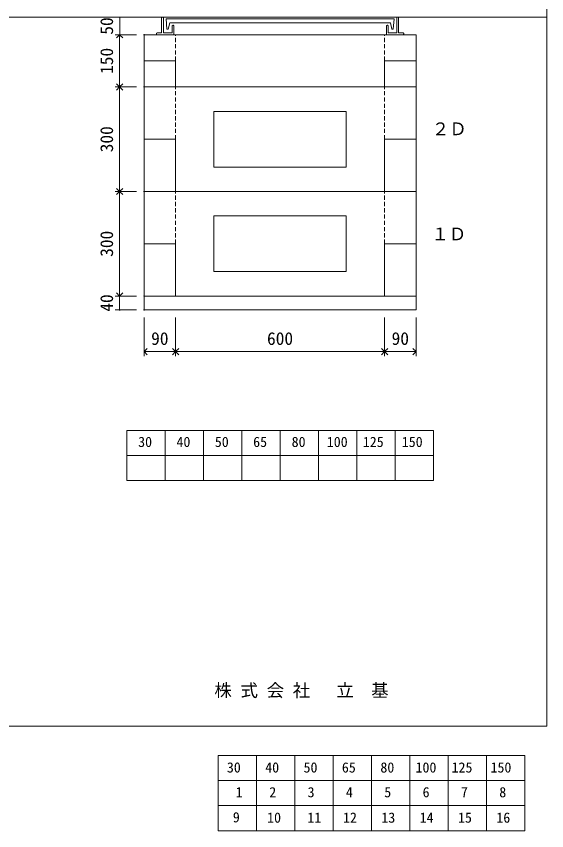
# Model space of a CAD drawing. Units: millimetres, scale not verified. Extents: x -4890 to 18490, y -2287 to 2287.
# Drawn here: x 3368 to 4890, y -2287 to 50 of the extents above; entities that cross this region are included whole.
import ezdxf
from ezdxf.enums import TextEntityAlignment as Align

# ---------------------------------------------------------------- set-up
doc = ezdxf.new("R2010")
doc.units = ezdxf.units.MM
doc.header["$LTSCALE"] = 10
doc.header["$PDMODE"] = 32
doc.header["$PDSIZE"] = 2
for name, pattern in [('DASHED1', [1.8, 1.2, -0.6]), ('USER2', [50.8, 31.75, -6.35, 6.35, -6.35]), ('USER5', [3.185, 0.01, -3.175])]:
    doc.linetypes.add(name, pattern=pattern)
for name, color, linetype, lineweight in [('0-1_Defpoints', 7, 'USER2', 5), ('0-2_waku', 7, 'Continuous', 18), ('0-3_gaikei', 7, 'Continuous', 18), ('0-4_kakure', 7, 'USER5', 18), ('0-5_sunpou', 7, 'Continuous', 5), ('0-8_uchigawa', 6, 'Continuous', 18), ('0-A_futa', 3, 'Continuous', 18), ('0-B_GL', 4, 'Continuous', 18), ('0-D_文字１', 7, 'Continuous', 18), ('1-4_文字２', 7, 'Continuous', 5)]:
    doc.layers.add(name, color=color, linetype=linetype, lineweight=lineweight)
doc.styles.add('ＭＳ ゴシック', font='')
doc.styles.get('ＭＳ ゴシック').set_extended_font_data('MS Gothic')

# ---------------------------------------------------------------- blocks, each defined once
blk = doc.blocks.new('_Open90')
at = {"layer": '0-5_sunpou'}
blk.add_line((0, 0), (-1, 0), dxfattribs=at)
blk.add_lwpolyline([(-0.5, 0.5), (0, 0), (-0.5, -0.5)], dxfattribs=at)
blk = doc.blocks.new('D69')
at = {"layer": '0-1_Defpoints'}
for p in [(5182.32, 1764.36), (5112.02, 1464.36), (5182.32, 1464.36)]:
    blk.add_point(p, dxfattribs=at)
at = {"layer": '0-5_sunpou'}
for p, q in [((5160.32, 1764.36), (5099.02, 1764.36)), ((5112.02, 1746.36), (5112.02, 1482.36)), ((5160.32, 1464.36), (5099.02, 1464.36))]:
    blk.add_line(p, q, dxfattribs=at)
at = {"layer": '0-5_sunpou', "xscale": 18, "yscale": 18}
for p, rotation in [((5112.02, 1764.36), 90), ((5112.02, 1464.36), 270)]:
    blk.add_blockref('_Open90', p, dxfattribs=dict(at, rotation=rotation))
at = {"layer": '0-5_sunpou', "style": 'ＭＳ ゴシック'}
blk.add_text('300', height=36.66, rotation=90, dxfattribs=at).set_placement((5104.02, 1576.86), align=Align.BOTTOM_LEFT)
blk = doc.blocks.new('D66')
at = {"layer": '0-1_Defpoints'}
for p in [(5182.32, 2064.36), (5112.02, 1764.36), (5182.32, 1764.36)]:
    blk.add_point(p, dxfattribs=at)
at = {"layer": '0-5_sunpou'}
for p, q in [((5160.32, 2064.36), (5099.02, 2064.36)), ((5112.02, 2046.36), (5112.02, 1782.36)), ((5160.32, 1764.36), (5099.02, 1764.36))]:
    blk.add_line(p, q, dxfattribs=at)
at = {"layer": '0-5_sunpou', "xscale": 18, "yscale": 18}
for p, rotation in [((5112.02, 2064.36), 90), ((5112.02, 1764.36), 270)]:
    blk.add_blockref('_Open90', p, dxfattribs=dict(at, rotation=rotation))
at = {"layer": '0-5_sunpou', "style": 'ＭＳ ゴシック'}
blk.add_text('300', height=36.66, rotation=90, dxfattribs=at).set_placement((5104.02, 1876.86), align=Align.BOTTOM_LEFT)
blk = doc.blocks.new('D60')
at = {"layer": '0-1_Defpoints'}
for p in [(5182.32, 2214.36), (5112.02, 2064.36), (5182.32, 2064.36)]:
    blk.add_point(p, dxfattribs=at)
at = {"layer": '0-5_sunpou'}
for p, q in [((5160.32, 2214.36), (5099.02, 2214.36)), ((5112.02, 2196.36), (5112.02, 2082.36)), ((5160.32, 2064.36), (5099.02, 2064.36))]:
    blk.add_line(p, q, dxfattribs=at)
at = {"layer": '0-5_sunpou', "xscale": 18, "yscale": 18}
for p, rotation in [((5112.02, 2214.36), 90), ((5112.02, 2064.36), 270)]:
    blk.add_blockref('_Open90', p, dxfattribs=dict(at, rotation=rotation))
at = {"layer": '0-5_sunpou', "style": 'ＭＳ ゴシック'}
blk.add_text('150', height=36.66, rotation=90, dxfattribs=at).set_placement((5104.02, 2101.86), align=Align.BOTTOM_LEFT)
blk = doc.blocks.new('D64')
at = {"layer": '0-1_Defpoints'}
for p in [(5182.32, 1464.36), (5112.02, 1424.36), (5182.32, 1424.36)]:
    blk.add_point(p, dxfattribs=at)
at = {"layer": '0-5_sunpou'}
for p, q in [((5160.32, 1464.36), (5099.02, 1464.36)), ((5112.02, 1464.36), (5112.02, 1424.36)), ((5160.32, 1424.36), (5099.02, 1424.36))]:
    blk.add_line(p, q, dxfattribs=at)
at = {"layer": '0-5_sunpou', "style": 'ＭＳ ゴシック'}
blk.add_text('40', height=36.66, rotation=90, dxfattribs=at).set_placement((5104.02, 1419.36), align=Align.BOTTOM_LEFT)

msp = doc.modelspace()

# ---------------------------------------------------------------- linework, layer by layer
at = {"layer": '0-2_waku'}
for p, q in [((4890, 2287.41), (4890, -1987.59)), ((4890, 2287.41), (4890, -1987.59)), ((3685, -1138.59), (3685, -1282.59)), ((3685, -1138.59), (3685, -1282.59)), ((3685, -1138.59), (3685, -1282.59)), ((3685, -1138.59), (3685, -1282.59)), ((3685, -1138.59), (4565, -1138.59)), ((3795, -1138.59), (3795, -1282.59)), ((3905, -1138.59), (3905, -1282.59)), ((3905, -1138.59), (3905, -1282.59)), ((4015, -1138.59), (4015, -1282.59)), ((4125, -1138.59), (4125, -1282.59)), ((4235, -1138.59), (4235, -1282.59)), ((4345, -1138.59), (4345, -1282.59)), ((4455, -1138.59), (4455, -1282.59)), ((4565, -1138.59), (4565, -1282.59)), ((3685, -1210.59), (4565, -1210.59)), ((3685, -1282.59), (4565, -1282.59)), ((-1230, -1987.59), (4890, -1987.59)), ((-1230, -1987.59), (4890, -1987.59)), ((-1230, -1987.59), (4890, -1987.59))]:
    msp.add_line(p, q, dxfattribs=at)
at = {"layer": '0-3_gaikei'}
for p, q in [((4515, -2.59), (3735, -2.59)), ((4515, -2.59), (3735, -2.59)), ((4515, -2.59), (3735, -2.59)), ((4515, -2.59), (3735, -2.59)), ((4515, -2.59), (3735, -2.59)), ((4515, -2.59), (3735, -2.59)), ((4515, -2.59), (3735, -2.59)), ((4515, -2.59), (3735, -2.59)), ((4515, -2.59), (3735, -2.59)), ((4515, -2.59), (3735, -2.59)), ((4515, -2.59), (3735, -2.59)), ((4515, -2.59), (3735, -2.59)), ((4515, -2.59), (3735, -2.59)), ((4515, -2.59), (3735, -2.59)), ((4515, -2.59), (3735, -2.59)), ((4515, -2.59), (3735, -2.59)), ((4515, -2.59), (3735, -2.59)), ((4515, -2.59), (3735, -2.59)), ((4515, -2.59), (3735, -2.59)), ((4515, -2.59), (3735, -2.59)), ((4515, -2.59), (3735, -2.59)), ((4515, -2.59), (3735, -2.59)), ((4515, -2.59), (3735, -2.59)), ((4515, -2.59), (3735, -2.59)), ((4515, -2.59), (3735, -2.59)), ((4515, -2.59), (3735, -2.59)), ((4515, -2.59), (3735, -2.59)), ((4515, -2.59), (3735, -2.59)), ((4515, -2.59), (3735, -2.59)), ((4515, -2.59), (3735, -2.59)), ((4515, -2.59), (3735, -2.59)), ((4515, -2.59), (3735, -2.59)), ((4515, -2.59), (3735, -2.59)), ((4515, -2.59), (3735, -2.59)), ((3735, -2.59), (3735, -152.59)), ((4425, -2.59), (3825, -2.59)), ((4425, -2.59), (3825, -2.59)), ((4425, -2.59), (3825, -2.59)), ((4425, -2.59), (3825, -2.59)), ((4425, -2.59), (3825, -2.59)), ((4425, -2.59), (3825, -2.59)), ((4425, -2.59), (3825, -2.59)), ((4425, -2.59), (3825, -2.59)), ((4425, -2.59), (3825, -2.59)), ((4515, -2.59), (4515, -152.59)), ((3825, -77.59), (3735, -77.59)), ((3825, -152.59), (3825, -77.59)), ((4515, -77.59), (4425, -77.59)), ((4425, -152.59), (4425, -77.59)), ((3735, -152.59), (3735, -302.59)), ((3735, -152.59), (3735, -302.59)), ((4515, -152.59), (3735, -152.59)), ((4515, -152.59), (4515, -302.59)), ((4515, -152.59), (4515, -302.59)), ((3825, -302.59), (3735, -302.59)), ((3735, -302.59), (3735, -452.59)), ((3825, -302.59), (3825, -452.59)), ((3825, -302.59), (3825, -452.59)), ((4425, -302.59), (4425, -452.59)), ((4515, -302.59), (4425, -302.59)), ((4515, -302.59), (4515, -452.59)), ((3735, -452.59), (3735, -602.59)), ((3735, -452.59), (3735, -602.59)), ((4515, -452.59), (3735, -452.59)), ((4515, -452.59), (3735, -452.59)), ((4515, -452.59), (3735, -452.59)), ((4515, -452.59), (3735, -452.59)), ((4515, -452.59), (3735, -452.59)), ((4515, -452.59), (3735, -452.59)), ((4425, -452.59), (3825, -452.59)), ((4425, -452.59), (3825, -452.59)), ((4515, -452.59), (4515, -602.59)), ((3825, -602.59), (3735, -602.59)), ((3735, -602.59), (3735, -752.59)), ((3825, -602.59), (3825, -752.59)), ((3825, -602.59), (3825, -752.59)), ((4425, -602.59), (4425, -752.59)), ((4515, -602.59), (4515, -752.59)), ((4515, -752.59), (3735, -752.59)), ((4515, -752.59), (3735, -752.59)), ((4515, -752.59), (3735, -752.59)), ((3735, -792.59), (3735, -752.59)), ((4425, -752.59), (3825, -752.59)), ((4515, -792.59), (4515, -752.59)), ((4515, -792.59), (3735, -792.59)), ((4515, -792.59), (3735, -792.59))]:
    msp.add_line(p, q, dxfattribs=at)
msp.add_lwpolyline([(4515, -452.59), (4515, -602.59), (4425, -602.59)], dxfattribs=at)
at = {"layer": '0-4_kakure', "linetype": 'DASHED1', "lineweight": 5}
for p, q in [((3825, -77.59), (3825, -2.59)), ((4425, -77.59), (4425, -2.59)), ((3825, -302.59), (3825, -152.59)), ((4425, -302.59), (4425, -152.59)), ((3825, -602.59), (3825, -452.59)), ((4425, -602.59), (4425, -452.59))]:
    msp.add_line(p, q, dxfattribs=at)
at = {"layer": '0-5_sunpou'}
for p, q in [((3713, 47.41), (3651.71, 47.41)), ((3664.71, 47.41), (3664.71, -2.59)), ((3713, -2.59), (3651.71, -2.59)), ((3713, -2.59), (3651.71, -2.59)), ((3713, -2.59), (3651.71, -2.59)), ((3713, -2.59), (3651.71, -2.59)), ((3735, -814.59), (3735, -925.04)), ((3825, -814.59), (3825, -925.04)), ((3825, -814.59), (3825, -925.04)), ((4425, -814.59), (4425, -925.04)), ((4425, -814.59), (4425, -925.04)), ((4515, -814.59), (4515, -925.04)), ((3753, -912.04), (3807, -912.04)), ((3843, -912.04), (4407, -912.04)), ((4443, -912.04), (4497, -912.04))]:
    msp.add_line(p, q, dxfattribs=at)
at = {"layer": '0-8_uchigawa'}
for p, q in [((4315, -222.59), (3935, -222.59)), ((4315, -222.59), (3935, -222.59)), ((4315, -222.59), (3935, -222.59)), ((3935, -382.59), (3935, -222.59)), ((4315, -222.59), (3935, -222.59)), ((4315, -222.59), (3935, -222.59)), ((4315, -222.59), (3935, -222.59)), ((4315, -382.59), (4315, -222.59)), ((4315, -382.59), (3935, -382.59)), ((4315, -382.59), (3935, -382.59)), ((4315, -382.59), (3935, -382.59)), ((4315, -522.59), (3935, -522.59)), ((4315, -522.59), (3935, -522.59)), ((4315, -682.59), (3935, -682.59)), ((4315, -682.59), (3935, -682.59))]:
    msp.add_line(p, q, dxfattribs=at)
for points in [[(3935, -382.59), (3935, -222.59), (3935, -382.59)], [(4315, -382.59), (4315, -222.59), (4315, -382.59)], [(3935, -522.59), (3935, -682.59), (3935, -522.59)], [(4315, -522.59), (4315, -682.59), (4315, -522.59)]]:
    msp.add_lwpolyline(points, dxfattribs=at)
at = {"layer": '0-A_futa'}
for p, q in [((3787, 47.41), (3790, 47.41)), ((3790, 47.41), (3790, 2.41)), ((4460, 47.41), (4460, 2.41)), ((4460, 47.41), (4463, 47.41)), ((3785, 45.41), (3785, 2.41)), ((3797.81, 42.91), (4452.14, 42.91)), ((3797.81, 42.91), (3800.3, 12.91)), ((3808.33, 31.91), (3804.01, 12.91)), ((3808.33, 31.91), (4441.67, 31.91)), ((3817, 24.41), (3818, 24.41)), ((4433, 24.41), (4432, 24.41)), ((4441.67, 31.91), (4445.99, 12.91)), ((4452.14, 42.91), (4449.89, 12.91)), ((4465, 45.41), (4465, 2.41)), ((3770, 0.41), (3770, -0.59)), ((3770, 0.41), (3770, -0.59)), ((3770, 0.41), (3770, -0.59)), ((3770, 0.41), (3770, -0.59)), ((3772, 2.41), (3785, 2.41)), ((3772, 2.41), (3785, 2.41)), ((3772, 2.41), (3785, 2.41)), ((3772, 2.41), (3785, 2.41)), ((3790, 2.41), (3815, 2.41)), ((3790, 2.41), (3815, 2.41)), ((3790, 2.41), (3815, 2.41)), ((3790, 2.41), (3815, 2.41)), ((3800.3, 12.91), (3804.01, 12.91)), ((3815, 22.41), (3815, 2.41)), ((3820, 22.41), (3820, -2.59)), ((4430, 22.41), (4430, -2.59)), ((4435, 22.41), (4435, 2.41)), ((4460, 2.41), (4435, 2.41)), ((4460, 2.41), (4435, 2.41)), ((4460, 2.41), (4435, 2.41)), ((4460, 2.41), (4435, 2.41)), ((4449.89, 12.91), (4445.99, 12.91)), ((4478, 2.41), (4465, 2.41)), ((4478, 2.41), (4465, 2.41)), ((4478, 2.41), (4465, 2.41)), ((4478, 2.41), (4465, 2.41)), ((4480, 0.41), (4480, -0.59)), ((4480, 0.41), (4480, -0.59)), ((4480, 0.41), (4480, -0.59)), ((4480, 0.41), (4480, -0.59)), ((3820, -2.59), (3772, -2.59)), ((3820, -2.59), (3772, -2.59)), ((3820, -2.59), (3772, -2.59)), ((3820, -2.59), (3772, -2.59)), ((3820, -2.59), (3772, -2.59)), ((3820, -2.59), (3772, -2.59)), ((4430, -2.59), (4478, -2.59)), ((4430, -2.59), (4478, -2.59)), ((4430, -2.59), (4478, -2.59)), ((4430, -2.59), (4478, -2.59)), ((4430, -2.59), (4478, -2.59)), ((4430, -2.59), (4478, -2.59))]:
    msp.add_line(p, q, dxfattribs=at)
for centre, start, end in [((3787, 45.41), 90, 180), ((4463, 45.41), 0, 90), ((3817, 22.41), 90, 180), ((3818, 22.41), 0, 90), ((4432, 22.41), 90, 180), ((4433, 22.41), 0, 90), ((3772, 0.41), 90, 180), ((3772, 0.41), 90, 180), ((3772, 0.41), 90, 180), ((3772, 0.41), 90, 180), ((4478, 0.41), 0, 90), ((4478, 0.41), 0, 90), ((4478, 0.41), 0, 90), ((4478, 0.41), 0, 90), ((3772, -0.59), 180, 270), ((3772, -0.59), 180, 270), ((3772, -0.59), 180, 270), ((3772, -0.59), 180, 270), ((4478, -0.59), 270, 0), ((4478, -0.59), 270, 0), ((4478, -0.59), 270, 0), ((4478, -0.59), 270, 0)]:
    msp.add_arc(centre, 2, start, end, dxfattribs=at)
at = {"layer": '0-B_GL'}
msp.add_line((-1230, 47.41), (4890, 47.41), dxfattribs=at)
msp.add_line((-1230, 47.41), (4890, 47.41), dxfattribs=at)
at = {"layer": '1-4_文字２'}
for p, q in [((3947.19, -2071.39), (3947.19, -2215.39)), ((3947.19, -2071.39), (3947.19, -2215.39)), ((3947.19, -2071.39), (3947.19, -2215.39)), ((3947.19, -2071.39), (3947.19, -2215.39)), ((3947.19, -2071.39), (4827.19, -2071.39)), ((3947.19, -2071.39), (3947.19, -2215.39)), ((3947.19, -2071.39), (3947.19, -2215.39)), ((3947.19, -2071.39), (3947.19, -2215.39)), ((3947.19, -2071.39), (3947.19, -2215.39)), ((3947.19, -2071.39), (4827.19, -2071.39)), ((4057.19, -2071.39), (4057.19, -2215.39)), ((4057.19, -2071.39), (4057.19, -2215.39)), ((4167.19, -2071.39), (4167.19, -2215.39)), ((4167.19, -2071.39), (4167.19, -2215.39)), ((4167.19, -2071.39), (4167.19, -2215.39)), ((4167.19, -2071.39), (4167.19, -2215.39)), ((4277.19, -2071.39), (4277.19, -2215.39)), ((4277.19, -2071.39), (4277.19, -2215.39)), ((4387.19, -2071.39), (4387.19, -2215.39)), ((4387.19, -2071.39), (4387.19, -2215.39)), ((4497.19, -2071.39), (4497.19, -2215.39)), ((4497.19, -2071.39), (4497.19, -2215.39)), ((4607.19, -2071.39), (4607.19, -2215.39)), ((4607.19, -2071.39), (4607.19, -2215.39)), ((4717.19, -2071.39), (4717.19, -2215.39)), ((4717.19, -2071.39), (4717.19, -2215.39)), ((4827.19, -2071.39), (4827.19, -2215.39)), ((4827.19, -2071.39), (4827.19, -2215.39)), ((3947.19, -2143.39), (4827.19, -2143.39)), ((3947.19, -2143.39), (4827.19, -2143.39)), ((3947.19, -2215.39), (4827.19, -2215.39)), ((3947.19, -2215.39), (4827.19, -2215.39)), ((3947.19, -2215.39), (3947.19, -2287.39)), ((3947.19, -2215.39), (3947.19, -2287.39)), ((3947.19, -2215.39), (3947.19, -2287.39)), ((3947.19, -2215.39), (3947.19, -2287.39)), ((3947.19, -2215.39), (4827.19, -2215.39)), ((3947.19, -2215.39), (3947.19, -2287.39)), ((3947.19, -2215.39), (3947.19, -2287.39)), ((3947.19, -2215.39), (3947.19, -2287.39)), ((3947.19, -2215.39), (3947.19, -2287.39)), ((3947.19, -2215.39), (4827.19, -2215.39)), ((4057.19, -2215.39), (4057.19, -2287.39)), ((4057.19, -2215.39), (4057.19, -2287.39)), ((4167.19, -2215.39), (4167.19, -2287.39)), ((4167.19, -2215.39), (4167.19, -2287.39)), ((4167.19, -2215.39), (4167.19, -2287.39)), ((4167.19, -2215.39), (4167.19, -2287.39)), ((4277.19, -2215.39), (4277.19, -2287.39)), ((4277.19, -2215.39), (4277.19, -2287.39)), ((4387.19, -2215.39), (4387.19, -2287.39)), ((4387.19, -2215.39), (4387.19, -2287.39)), ((4497.19, -2215.39), (4497.19, -2287.39)), ((4497.19, -2215.39), (4497.19, -2287.39)), ((4607.19, -2215.39), (4607.19, -2287.39)), ((4607.19, -2215.39), (4607.19, -2287.39)), ((4717.19, -2215.39), (4717.19, -2287.39)), ((4717.19, -2215.39), (4717.19, -2287.39)), ((4827.19, -2215.39), (4827.19, -2287.39)), ((4827.19, -2215.39), (4827.19, -2287.39)), ((3947.19, -2287.39), (4827.19, -2287.39)), ((3947.19, -2287.39), (4827.19, -2287.39))]:
    msp.add_line(p, q, dxfattribs=at)

# ---------------------------------------------------------------- block references
at = {"layer": '0-5_sunpou'}
for name in ['D60', 'D66', 'D69', 'D64']:
    msp.add_blockref(name, (-1447.32, -2216.96), dxfattribs=at)
at = {"layer": '0-5_sunpou', "xscale": 18, "yscale": 18, "rotation": 180}
for p in [(3735, -912.04), (3825, -912.04), (4425, -912.04)]:
    msp.add_blockref('_Open90', p, dxfattribs=at)
at = {"layer": '0-5_sunpou', "xscale": 18, "yscale": 18}
for p in [(3825, -912.04), (4425, -912.04), (4515, -912.04)]:
    msp.add_blockref('_Open90', p, dxfattribs=at)

# ---------------------------------------------------------------- texts
at = {"layer": '0-5_sunpou', "style": 'ＭＳ ゴシック'}
msp.add_text('50', height=36.66, rotation=90, dxfattribs=at).set_placement((3656.71, -2.59), align=Align.BOTTOM_LEFT)
for s, p in [('90', (3755, -904.04)), ('600', (4087.5, -904.04)), ('90', (4445, -904.04))]:
    msp.add_text(s, height=36.66, dxfattribs=at).set_placement(p, align=Align.BOTTOM_LEFT)
at = {"layer": '0-D_文字１', "style": 'ＭＳ ゴシック'}
for s, height, p in [('２Ｄ', 36.66, (4560.54, -302.04)), ('１Ｄ', 36.66, (4559.23, -603.9)), ('30', 29.33, (3717.75, -1194.76)), ('40', 29.33, (3827.75, -1194.76)), ('50', 29.33, (3937.75, -1194.76)), ('65', 29.33, (4047.75, -1194.76)), ('80', 29.33, (4158.16, -1194.76)), ('100', 29.33, (4259.03, -1194.76)), ('125', 29.33, (4362.42, -1194.76)), ('150', 29.33, (4474.18, -1194.76)), ('株 式 会 社 \u3000立\u3000基', 36.66, (3936.53, -1913.95))]:
    msp.add_text(s, height=height, dxfattribs=at).set_placement(p, align=Align.BOTTOM_LEFT)
at = {"layer": '1-4_文字２', "style": 'ＭＳ ゴシック'}
for s, p in [('30', (3972.34, -2129.21)), ('30', (3972.34, -2129.21)), ('40', (4082.34, -2129.21)), ('40', (4082.34, -2129.21)), ('50', (4192.34, -2129.21)), ('50', (4192.34, -2129.21)), ('65', (4302.34, -2129.21)), ('65', (4302.34, -2129.21)), ('80', (4412.75, -2129.21)), ('80', (4412.75, -2129.21)), ('100', (4513.62, -2129.21)), ('100', (4513.62, -2129.21)), ('125', (4617.01, -2129.21)), ('125', (4617.01, -2129.21)), ('150', (4728.78, -2129.21)), ('150', (4728.78, -2129.21)), ('1', (3997.49, -2200.24)), ('2', (4093.93, -2200.24)), ('3', (4203.93, -2200.24)), ('4', (4313.93, -2200.24)), ('5', (4423.93, -2200.24)), ('6', (4533.93, -2200.24)), ('7', (4643.93, -2200.24)), ('8', (4753.93, -2200.24)), ('9', (3989.42, -2272.24)), ('10', (4087.84, -2273.21)), ('11', (4203.33, -2273.21)), ('12', (4305.54, -2273.21)), ('13', (4415.54, -2273.21)), ('14', (4525.54, -2273.21)), ('15', (4635.54, -2273.21)), ('16', (4745.54, -2273.21))]:
    msp.add_text(s, height=29.33, dxfattribs=at).set_placement(p, align=Align.BOTTOM_LEFT)

doc.saveas('drawing.dxf')
